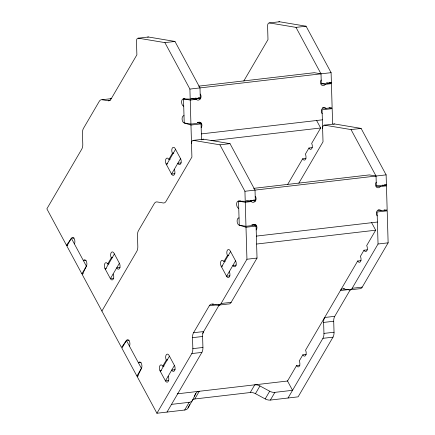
<?xml version="1.0" encoding="UTF-8"?>
<svg xmlns="http://www.w3.org/2000/svg" width="435" height="435" viewBox="0 0 435 435"><rect width="100%" height="100%" fill="white"/><g stroke="black" fill="none" stroke-linecap="round" stroke-linejoin="round"><path stroke-width="0.65" d="M141.103 362.496L138.417 362.812A3.638 1.99 83.4 0 1 141.266 363.29A3.638 1.99 83.4 0 1 141.418 368.385L137.319 376.83L156.926 413.25L184.663 410.026A7.319 4.959 30.3 0 0 188.078 407.883L189.725 404.501M188.078 407.883L192.58 400.184L195.864 393.419A7.319 4.959 30.3 0 1 199.284 391.277L194.788 398.977A7.319 4.959 30.3 0 0 192.689 399.673M74.07 237.999L71.378 238.309L66.876 246.014L81.889 273.887L83.232 273.729M81.889 273.887L86.386 266.187A3.638 1.99 83.4 0 0 86.239 261.087A3.638 1.99 83.4 0 0 83.384 260.608L86.076 260.299M113.095 274.039A3.638 1.99 83.4 0 1 113.247 279.134A3.638 1.99 83.4 0 1 110.398 278.656L104.993 268.623A3.638 1.99 83.4 0 1 104.84 263.523A3.638 1.99 83.4 0 1 107.695 264.001L111.295 257.841A3.638 1.99 83.4 0 1 111.142 252.746A3.638 1.99 83.4 0 1 113.997 253.224L119.397 263.257A3.638 1.99 83.4 0 1 119.549 268.351A3.638 1.99 83.4 0 1 116.7 267.878L120.06 267.487M174.245 169.422A3.638 1.99 83.4 0 1 174.392 174.517A3.638 1.99 83.4 0 1 171.542 174.043L166.137 164.006A3.638 1.99 83.4 0 1 165.991 158.911A3.638 1.99 83.4 0 1 168.84 159.389L172.439 153.229A3.638 1.99 83.4 0 1 172.293 148.128A3.638 1.99 83.4 0 1 175.142 148.607L180.547 158.639A3.638 1.99 83.4 0 1 180.694 163.739A3.638 1.99 83.4 0 1 177.844 163.261L181.205 162.869M105.395 269.368L114.394 253.964M166.54 164.751L175.539 149.352M119.397 263.257L110.398 278.656L113.758 278.264M180.547 158.639L171.542 174.043L174.903 173.652M101.899 311.047L136.78 251.37A7.319 4.002 83.4 0 0 137.813 246.444L137.487 235.46A7.319 4.002 83.4 0 1 138.526 230.528L154.278 203.58A7.319 4.002 83.4 0 1 157.084 201.932L163.228 202.966A7.319 4.002 83.4 0 0 166.034 201.318L191.911 157.04L190.965 125.052L184.217 122.964A3.638 1.99 83.4 0 1 182.096 119.021A3.638 1.99 83.4 0 1 184.005 115.759M243.812 80.964L267.987 39.601L267.59 26.084A3.502 1.914 83.4 0 1 269.428 22.935L279.515 21.761L306.082 26.209L331.095 72.667L331.394 82.688L321.307 83.857L321.008 73.836L295.996 27.383L269.428 22.935M129.097 340.203L126.411 340.513L121.909 348.212L136.916 376.085L138.259 375.932M136.916 376.085L141.418 368.385L126.411 340.513L121.506 347.467L82.286 274.626L86.386 266.187L71.378 238.309L66.479 245.269L46.866 208.849L81.747 149.172A7.319 4.002 83.4 0 0 82.786 144.241L82.46 133.257A7.319 4.002 83.4 0 1 83.498 128.33L99.251 101.377A7.319 4.002 83.4 0 1 102.056 99.735L111.469 98.642M168.127 376.237A3.638 1.99 83.4 0 1 168.28 381.337A3.638 1.99 83.4 0 1 165.425 380.859L160.026 370.821A3.638 1.99 83.4 0 1 159.873 365.726A3.638 1.99 83.4 0 1 162.723 366.205L166.322 360.044A3.638 1.99 83.4 0 1 166.175 354.944A3.638 1.99 83.4 0 1 169.025 355.422L174.43 365.46A3.638 1.99 83.4 0 1 174.576 370.555A3.638 1.99 83.4 0 1 171.727 370.076L175.087 369.685M229.272 271.625A3.638 1.99 83.4 0 1 229.424 276.72A3.638 1.99 83.4 0 1 226.57 276.241L221.17 266.209A3.638 1.99 83.4 0 1 221.018 261.109A3.638 1.99 83.4 0 1 223.867 261.587L227.472 255.427A3.638 1.99 83.4 0 1 227.32 250.332A3.638 1.99 83.4 0 1 230.169 250.81L235.574 260.842A3.638 1.99 83.4 0 1 235.726 265.937A3.638 1.99 83.4 0 1 232.872 265.464L236.238 265.073M160.423 371.566L169.427 356.167M221.567 266.954L230.572 251.55M174.43 365.46L165.425 380.859L168.785 380.467M156.926 413.25L191.808 353.573A7.319 4.002 83.4 0 0 192.846 348.642L192.52 337.658A7.319 4.002 83.4 0 1 193.553 332.731L209.306 305.778A7.319 4.002 83.4 0 1 212.111 304.136L213.46 303.978M235.574 260.842L226.57 276.241L229.936 275.85M287.655 184.456L302.651 158.802L306.012 158.411M312.314 147.628L308.948 148.02L305.348 154.18A3.638 1.99 83.4 0 1 305.5 159.281A3.638 1.99 83.4 0 1 302.651 158.802M316.588 120.451L320.649 127.999L311.65 143.403A3.638 1.99 83.4 0 1 311.803 148.498A3.638 1.99 83.4 0 1 308.948 148.02M202.574 333.379L219.392 304.609M212.111 304.136L218.256 305.163A7.319 4.002 83.4 0 0 221.062 303.521L246.944 259.244L245.998 227.255L239.25 225.167A3.638 1.99 83.4 0 1 237.124 221.225A3.638 1.99 83.4 0 1 239.032 217.957M298.84 183.168L323.02 141.805L322.074 109.81L332.161 108.641L332.612 123.97M167.013 412.075L201.894 352.399A7.319 4.002 83.4 0 0 202.927 347.473L202.607 336.489A7.319 4.002 83.4 0 1 203.64 331.557L193.553 332.731M218.256 305.163L228.342 303.994A7.319 4.002 83.4 0 0 231.148 302.347L257.025 258.069L256.079 226.08L251.789 224.754M184.663 410.026L189.16 402.326A7.319 4.959 30.3 0 0 192.58 400.184M194.26 396.171L195.864 393.419M194.788 398.977L250.255 392.528L254.752 384.828A7.319 4.959 30.3 0 1 259.945 385.97L269.695 391.217A7.319 4.959 30.3 0 0 274.882 392.359L292.532 390.309L287.399 380.772M250.255 392.528A7.319 4.959 30.3 0 1 255.443 393.67L259.945 385.97M255.443 393.67L265.198 398.922L269.695 391.217M265.198 398.922A7.319 4.959 30.3 0 0 270.385 400.064L274.882 392.359M299.894 365.226L296.534 365.617L287.53 381.017L177.268 393.838M306.196 354.449L302.831 354.84L299.231 360.996A3.638 1.99 83.4 0 1 299.383 366.096A3.638 1.99 83.4 0 1 296.534 365.617M361.039 260.614L357.679 261.005L305.533 350.219A3.638 1.99 83.4 0 1 305.685 355.313A3.638 1.99 83.4 0 1 302.831 354.84M367.341 249.831L363.981 250.223L360.381 256.384A3.638 1.99 83.4 0 1 360.528 261.478A3.638 1.99 83.4 0 1 357.679 261.005M371.615 222.655L375.682 230.202L366.678 245.601A3.638 1.99 83.4 0 1 366.83 250.701A3.638 1.99 83.4 0 1 363.981 250.223M270.385 400.064L298.116 396.84L332.998 337.158A7.319 4.002 83.4 0 0 334.036 332.231L333.71 321.247A7.319 4.002 83.4 0 1 334.749 316.321L350.501 289.367M288.035 398.009L322.911 338.332A7.319 4.002 83.4 0 0 323.95 333.406L323.624 322.422A7.319 4.002 83.4 0 1 324.662 317.49L334.749 316.321M349.153 289.525L340.415 290.542A7.319 4.002 83.4 0 1 343.22 288.894L349.365 289.922A7.319 4.002 83.4 0 0 352.171 288.28L378.048 244.002L377.101 212.014L387.188 210.839L388.134 242.833L362.252 287.105A7.319 4.002 83.4 0 1 359.446 288.753L350.034 289.846M102.056 99.735L108.195 100.762A7.319 4.002 83.4 0 0 111.001 99.12L136.884 54.843L136.481 41.32A3.502 1.914 83.4 0 1 138.325 38.177L148.406 37.002L174.973 41.45L199.991 87.903L200.285 97.929L190.198 99.098L183.51 98.935A3.638 1.99 83.4 0 0 181.602 102.203A3.638 1.99 83.4 0 0 183.722 106.145M138.325 38.177L164.892 42.619L174.973 41.45M295.996 27.383L306.082 26.209M198.648 86.152L314.287 72.71L321.008 73.836M164.892 42.619L189.905 89.077L331.095 72.667M108.195 100.762L110.213 100.528M201.166 127.721A3.431 2.838 -80.5 0 0 201.024 122.92A3.431 2.838 -80.5 0 0 196.99 123.388L190.938 124.089L184.217 122.964L183.51 98.935L184.853 98.778M183.51 98.935L190.231 100.061L196.277 99.359A3.431 2.838 -80.5 0 0 200.312 98.886A3.431 2.838 -80.5 0 0 200.171 94.085M321.193 80.024A3.426 2.833 -80.5 0 0 321.34 84.825A3.426 2.833 -80.5 0 0 325.369 84.352L331.421 83.65L332.128 107.679L326.076 108.38A3.431 2.838 -80.5 0 0 322.047 108.848A3.431 2.838 -80.5 0 0 322.188 113.655M190.965 125.052L201.052 123.877L201.525 139.874M201.351 133.904L322.368 119.832M191.514 143.523A3.502 1.914 83.4 0 1 193.352 140.375L203.439 139.205L230.006 143.648L255.019 190.106L255.312 200.127L245.231 201.302L238.538 201.139A3.638 1.99 83.4 0 0 236.629 204.406A3.638 1.99 83.4 0 0 238.75 208.343M324.456 125.139L334.542 123.964L361.11 128.412L386.122 174.865L386.421 184.886L376.335 186.06L376.041 176.039L351.029 129.581L324.456 125.139A3.502 1.914 83.4 0 0 322.618 128.281M211.062 140.739L320.649 127.999M193.352 140.375L219.92 144.822L230.006 143.648M351.029 129.581L361.11 128.412M172.439 153.229L173.788 153.071M168.84 159.389L170.183 159.232M166.137 164.006L167.486 163.854M253.676 188.355L369.32 174.913L376.041 176.039M219.92 144.822L244.932 191.275L386.122 174.865M256.193 229.925A3.431 2.838 -80.5 0 0 256.052 225.118A3.431 2.838 -80.5 0 0 252.017 225.586L245.965 226.292L239.25 225.167L238.538 201.139L240.555 200.905M238.538 201.139L245.258 202.264L251.31 201.557A3.431 2.838 -80.5 0 0 255.345 201.09A3.431 2.838 -80.5 0 0 255.204 196.283M376.221 182.221A3.426 2.833 -80.5 0 0 376.367 187.023A3.426 2.833 -80.5 0 0 380.397 186.555L386.449 185.848L387.161 209.877L381.109 210.583A3.431 2.838 -80.5 0 0 377.074 211.051A3.431 2.838 -80.5 0 0 377.216 215.858M66.479 245.269L67.822 245.112M245.998 227.255L256.079 226.08M256.378 236.102L377.401 222.035M111.295 257.841L112.638 257.689M256.677 244.035L375.682 230.202M107.695 264.001L109.038 263.844M104.993 268.623L106.336 268.466M227.472 255.427L228.815 255.269M223.867 261.587L225.216 261.43M246.944 259.244L257.025 258.069M378.048 244.002L388.134 242.833M221.17 266.209L222.513 266.051M343.22 288.894L344.563 288.742M221.062 303.521L231.148 302.347M352.171 288.28L362.252 287.105M209.306 305.778L218.723 304.685M192.52 337.658L202.607 336.489M323.624 322.422L333.71 321.247M192.846 348.642L202.927 347.473M323.95 333.406L334.036 332.231M191.808 353.573L201.894 352.399M322.911 338.332L332.998 337.158M166.322 360.044L167.671 359.886M162.723 366.205L164.066 366.047M160.026 370.821L161.369 370.669M171.515 404.376L189.16 402.326M329.382 82.639L331.394 82.688M198.278 97.88L200.285 97.929M384.415 184.837L386.421 184.886M253.306 200.078L255.312 200.127M326.533 82.829L331.421 83.65M321.704 83.737L325.369 84.352M322.411 107.766L326.076 108.38M195.424 98.071L200.312 98.886M191.395 98.538L196.277 99.359M197.968 122.409L201.024 122.92M382.175 185.136L386.449 185.848M376.732 185.941L380.397 186.555M378.053 210.072L381.109 210.583M250.457 200.274L255.345 201.09M246.422 200.742L251.31 201.557M252.996 224.607L256.052 225.118M329.088 107.69L332.161 108.641M197.37 122.741L201.052 123.877M384.121 209.893L387.188 210.839M244.932 191.275L245.231 201.302M245.258 202.264L245.965 226.292M189.905 89.077L190.198 99.098M190.231 100.061L190.938 124.089M278.775 21.902A3.502 1.914 83.4 0 1 279.515 21.761M71.378 238.309A3.638 1.99 83.4 0 1 74.233 238.788A3.638 1.99 83.4 0 1 74.38 243.888M147.672 37.144A3.502 1.914 83.4 0 1 148.406 37.002M110.604 98.854A7.319 4.002 83.4 0 1 111.61 98.533M333.585 124.269A3.502 1.914 83.4 0 1 334.542 123.964M126.411 340.513A3.638 1.99 83.4 0 1 129.26 340.991A3.638 1.99 83.4 0 1 129.412 346.086M202.699 139.341A3.502 1.914 83.4 0 1 203.439 139.205"/></g></svg>
